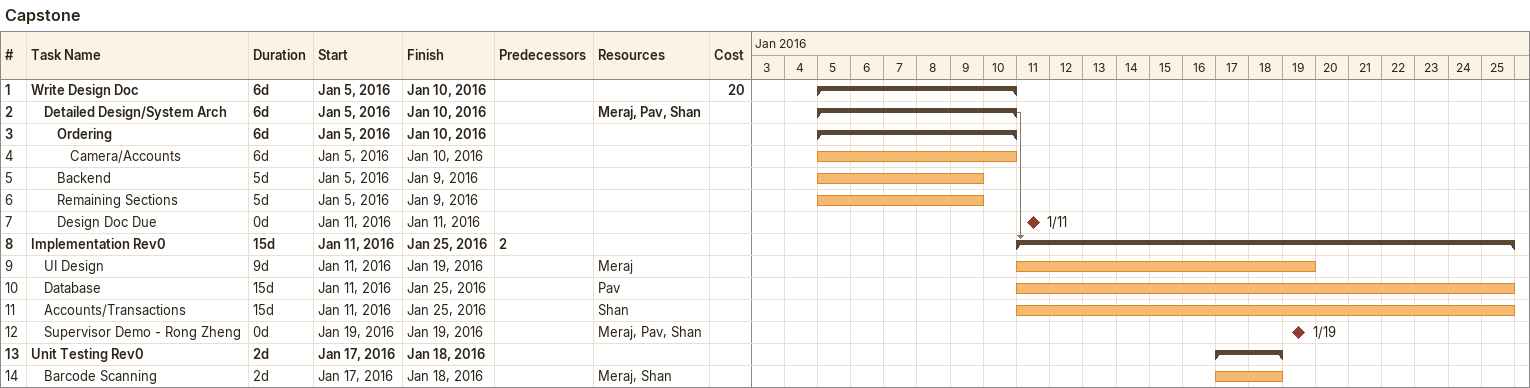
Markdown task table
Capstone

| ID | Level | Task | Duration | Start | Finish | Predecessors | Resources | Cost |
|---|---|---|---|---|---|---|---|---|
| 1 | 1 | **Write Design Doc** | 6d | 2016-01-05 | 2016-01-10 |  |  | 20 |
| 2 | 2 | **Detailed Design/System Arch** | 6d | 2016-01-05 | 2016-01-10 |  | Meraj, Pav, Shan |  |
| 3 | 3 | **Ordering** | 6d | 2016-01-05 | 2016-01-10 |  |  |  |
| 4 | 4 | Camera/Accounts | 6d | 2016-01-05 | 2016-01-10 |  |  |  |
| 5 | 3 | Backend | 5d | 2016-01-05 | 2016-01-09 |  |  |  |
| 6 | 3 | Remaining Sections | 5d | 2016-01-05 | 2016-01-09 |  |  |  |
| 7 | 3 | Design Doc Due | 0d | 2016-01-11 | 2016-01-11 |  |  |  |
| 8 | 1 | **Implementation Rev0** | 15d | 2016-01-11 | 2016-01-25 | 2 |  |  |
| 9 | 2 | UI Design | 9d | 2016-01-11 | 2016-01-19 |  | Meraj |  |
| 10 | 2 | Database | 15d | 2016-01-11 | 2016-01-25 |  | Pav |  |
| 11 | 2 | Accounts/Transactions | 15d | 2016-01-11 | 2016-01-25 |  | Shan |  |
| 12 | 2 | Supervisor Demo - Rong Zheng | 0d | 2016-01-19 | 2016-01-19 |  | Meraj, Pav, Shan |  |
| 13 | 1 | **Unit Testing Rev0** | 2d | 2016-01-17 | 2016-01-18 |  |  |  |
| 14 | 2 | Barcode Scanning | 2d | 2016-01-17 | 2016-01-18 |  | Meraj, Shan |  |
